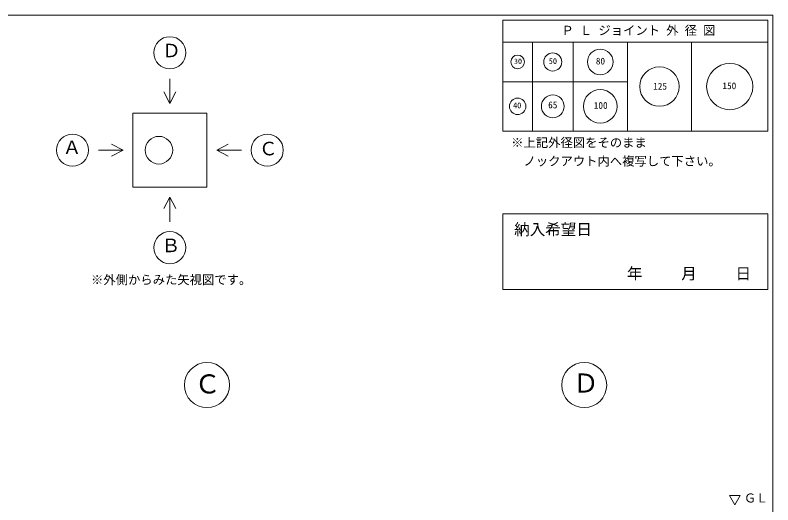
# Model space of a CAD drawing. Units: millimetres, scale not verified. Extents: x -6420 to 6420, y -3040 to 3040.
# Drawn here: x 2323 to 6420, y 393 to 3040 of the extents above; entities that cross this region are included whole.
import ezdxf
from ezdxf.enums import TextEntityAlignment as Align

# ---------------------------------------------------------------- set-up
doc = ezdxf.new("R2010")
doc.units = ezdxf.units.MM
doc.header["$LTSCALE"] = 20
for name, color, linetype, lineweight in [('0-2_waku', 7, 'Continuous', 18), ('0-3_gaikei', 7, 'Continuous', 18), ('0-5_sunpou', 7, 'Continuous', 5), ('0-D_文字１', 7, 'Continuous', 18)]:
    doc.layers.add(name, color=color, linetype=linetype, lineweight=lineweight)
doc.styles.add('ＭＳ ゴシック', font='')
doc.styles.get('ＭＳ ゴシック').set_extended_font_data('MS Gothic')

msp = doc.modelspace()

# ---------------------------------------------------------------- linework, layer by layer
at = {"layer": '0-2_waku'}
for p, q in [((6420, 3039.85), (6420, -2660.15)), ((4960, 3013.6), (4960, 2413.6)), ((4960, 3013.6), (6393.33, 3013.6)), ((4960, 3013.6), (6393.33, 3013.6)), ((4960, 3013.6), (6393.33, 3013.6)), ((4960, 3013.6), (4960, 2413.6)), ((4960, 3013.6), (6393.33, 3013.6)), ((4960, 3013.6), (6393.33, 3013.6)), ((4960, 3013.6), (6393.33, 3013.6)), ((6393.33, 3013.6), (6393.33, 2413.6)), ((6393.33, 3013.6), (6393.33, 2413.6)), ((4960, 2893.6), (6393.33, 2893.6)), ((5120, 2893.6), (5120, 2413.6)), ((5340, 2893.6), (5340, 2413.6)), ((5633.33, 2893.6), (5633.33, 2413.6)), ((5980, 2893.6), (5980, 2413.6)), ((4960, 2680.27), (5633.33, 2680.27)), ((6420, 2683.6), (6420, -2660.15)), ((4960, 2413.6), (6393.33, 2413.6)), ((4960, 2413.6), (6393.33, 2413.6))]:
    msp.add_line(p, q, dxfattribs=at)
msp.add_lwpolyline([(-1740, 3039.85), (6420, 3039.85), (6420, -2660.15)], dxfattribs=at)
at = {"layer": '0-3_gaikei'}
for p, q in [((3159.48, 2696.56), (3159.48, 2563.23)), ((3159.48, 2563.23), (3127.31, 2625.07)), ((3159.48, 2563.23), (3191.65, 2625.07)), ((2959.48, 2509.9), (3359.48, 2509.9)), ((2959.48, 2509.9), (2959.48, 2109.9)), ((3359.48, 2509.9), (3359.48, 2109.9)), ((2906.15, 2309.9), (2844.31, 2342.07)), ((3412.81, 2309.9), (3474.65, 2342.07)), ((2772.81, 2309.9), (2906.15, 2309.9)), ((2906.15, 2309.9), (2844.31, 2277.73)), ((2959.48, 2109.9), (3359.48, 2109.9)), ((3159.48, 2056.56), (3127.31, 1994.73)), ((3159.48, 2056.56), (3191.65, 1994.73)), ((3159.48, 1923.23), (3159.48, 2056.56))]:
    msp.add_line(p, q, dxfattribs=at)
msp.add_lwpolyline([(3546.15, 2309.9), (3412.81, 2309.9), (3474.65, 2277.73)], dxfattribs=at)
for centre, radius in [((3159.48, 2836.56), 86.67), ((2632.81, 2309.9), 86.67), ((3100.16, 2309.9), 74.67), ((3686.15, 2309.9), 86.67), ((3159.48, 1783.23), 86.67), ((3360, 1040.28), 121.88), ((5400, 1040.28), 121.88)]:
    msp.add_circle(centre, radius, dxfattribs=at)
at = {"layer": '0-5_sunpou', "lineweight": 18}
msp.add_lwpolyline([(4960, 1966.55), (4960, 1557.6), (6393.33, 1557.6), (6393.33, 1966.55)], close=True, dxfattribs=at)
for centre, radius in [((5230, 2786.94), 49), ((5486.67, 2786.94), 69), ((5040, 2786.94), 37), ((5806.67, 2653.6), 106.5), ((6186.67, 2653.6), 125), ((5486.67, 2546.94), 91), ((5040, 2546.94), 44.5), ((5230, 2546.94), 61.5)]:
    msp.add_circle(centre, radius, dxfattribs=at)
at = {"layer": '0-D_文字１'}
for p, q in [((6214.59, 393.56), (6186.16, 444.15)), ((6186.16, 444.15), (6243.03, 444.15)), ((6214.59, 393.56), (6243.03, 444.15))]:
    msp.add_line(p, q, dxfattribs=at)

# ---------------------------------------------------------------- texts
at = {"layer": '0-5_sunpou', "style": 'ＭＳ ゴシック'}
for s, height, p in [('30', 28.04, (5019.95, 2768.4)), ('50', 31.16, (5208.41, 2766.59)), ('80', 36.66, (5462.85, 2762.25)), ('125', 36.66, (5772.95, 2626.18)), ('150', 36.66, (6147.48, 2628.83)), ('40', 31.16, (5015.28, 2527.34)), ('65', 36.66, (5205.22, 2525.21)), ('100', 36.66, (5451.72, 2522.76)), ('納入希望日', 61.58, (5021.32, 1832.55))]:
    msp.add_text(s, height=height, dxfattribs=at).set_placement(p, align=Align.BOTTOM_LEFT)
at = {"layer": '0-D_文字１', "style": 'ＭＳ ゴシック'}
for s, height, p in [('Ｐ Ｌ ジョイント 外 径 図', 48.88, (5276.83, 2918.7)), ('Ｄ', 73.31, (3118.49, 2790.06)), ('※上記外径図をそのまま', 48.88, (5005.06, 2312.01)), ('Ａ', 73.31, (2580.23, 2266.7)), ('Ｃ', 73.31, (3641.5, 2260.09)), ('\u3000ノックアウト内へ複写して下さい。', 48.88, (5005.06, 2212.01)), ('Ｂ', 73.31, (3114.84, 1736.72)), ('\u3000\u3000\u3000年     月     日', 61.58, (5379.36, 1594)), ('※外側からみた矢視図です。', 48.88, (2733.09, 1570.74)), ('Ｃ', 103.1, (3292.67, 964.05)), ('Ｄ', 103.1, (5338.46, 968.69)), ('ＧＬ', 47.65, (6264.1, 391.33))]:
    msp.add_text(s, height=height, dxfattribs=at).set_placement(p, align=Align.BOTTOM_LEFT)

doc.saveas('drawing.dxf')
